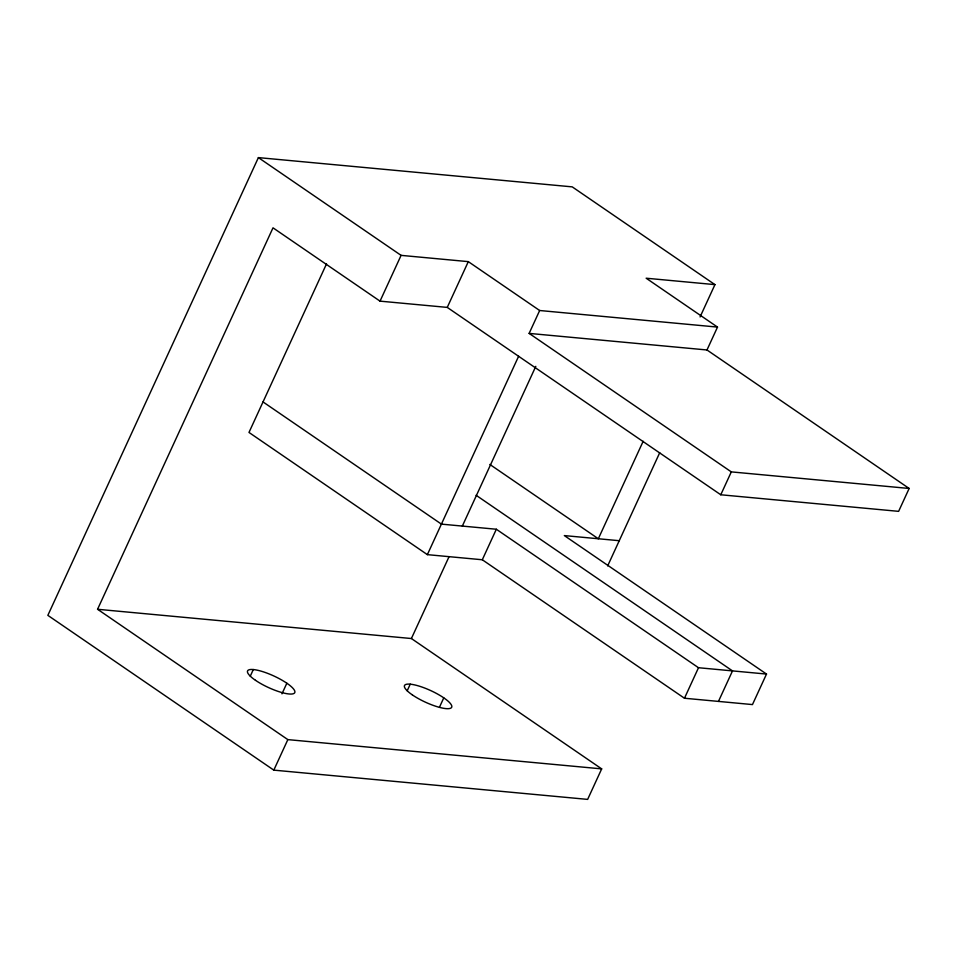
<?xml version="1.0" encoding="UTF-8"?>
<svg xmlns="http://www.w3.org/2000/svg" width="957" height="957" viewBox="0 0 957 957"><rect width="100%" height="100%" fill="white"/><g stroke="black" fill="none" stroke-linecap="round" stroke-linejoin="round"><path stroke-width="1.44" d="M700.081 316.934L714.939 284.624L572.226 186.866L258.39 157.606L47.85 615.351L273.81 770.134L587.646 799.394L601.678 768.878L411.402 638.534L97.566 609.274L273.008 227.826L380.037 301.144L447.254 307.4L720.777 494.769L898.623 511.349L909.15 488.465L706.984 349.975L529.137 333.395L539.664 310.511L717.511 327.091L706.984 349.975M326.528 263.869L248.987 432.444L427.372 554.641L482.304 559.761L684.47 698.239L752.465 704.579L766.509 674.063L564.331 535.585L619.251 540.705M380.037 301.144L401.091 255.363L468.308 261.632L539.664 310.511M250.267 676.168L253.318 669.541M447.254 307.4L468.308 261.632M281.968 693.837L286.849 683.226M273.81 770.134L287.842 739.617L601.678 768.878M427.372 554.641L518.61 356.279M462.339 526.075L535.8 366.352M411.402 638.534L448.869 557.082M407.192 690.798L410.242 684.171M482.304 559.761L496.336 529.245L698.502 667.723L766.509 674.063M439.502 707.139L443.773 697.856M643.164 441.297L598.328 538.755L489.852 464.444M607.659 565.91L659.72 452.721M720.777 494.769L731.304 471.885L909.15 488.465M684.47 698.239L698.502 667.723M718.468 701.409L732.5 670.893L476.096 495.259M714.939 284.624L646.154 278.212L717.511 327.091M496.336 529.245L441.416 524.125L263.031 401.928M529.137 333.395L731.304 471.885M258.39 157.606L401.091 255.363M97.566 609.274L287.842 739.617M255.471 680.295A25.983 6.376 24.7 0 0 294.457 693.071A25.983 6.376 24.7 0 0 263.558 671.91A25.983 6.376 24.7 0 0 255.471 680.295M412.395 694.926A25.983 6.376 24.7 0 0 451.381 707.702A25.983 6.376 24.7 0 0 420.482 686.54A25.983 6.376 24.7 0 0 412.395 694.926"/></g></svg>
